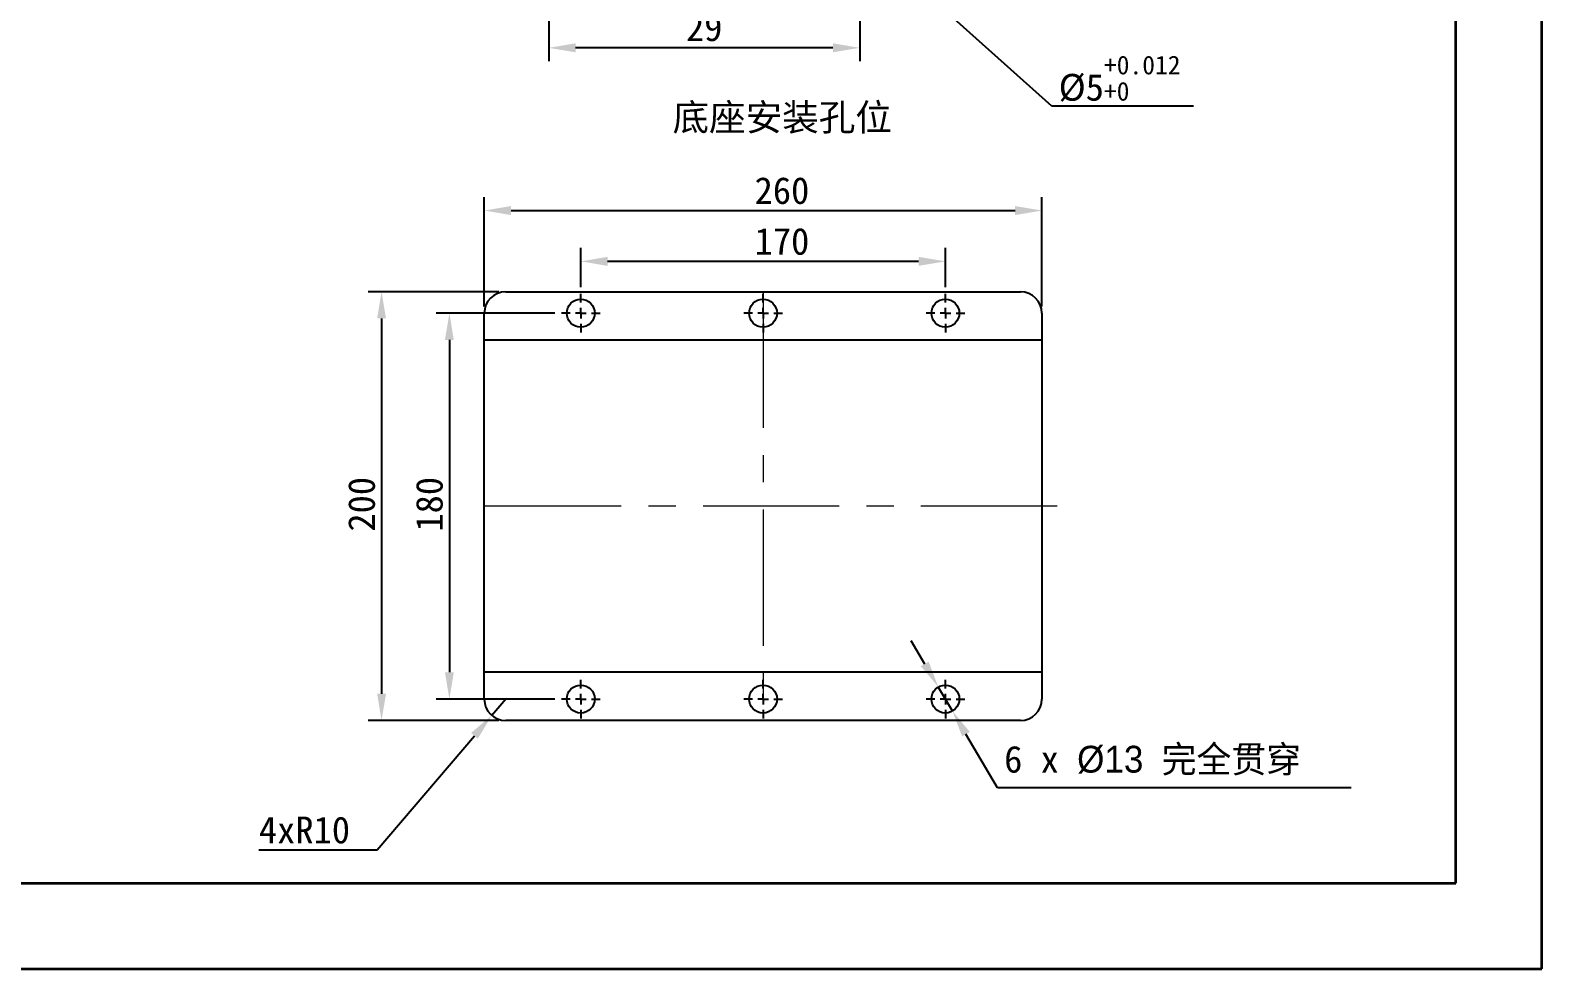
# Model space of a CAD drawing. Header units: millimetres. Extents: x 415 to 2018, y 500 to 823.
# Drawn here: x 659.1 to 800, y 499.9 to 587.5 of the extents above; entities that cross this region are included whole.
import ezdxf

# ---------------------------------------------------------------- set-up
doc = ezdxf.new("R2010")
doc.units = ezdxf.units.MM
doc.header["$PDSIZE"] = -1
doc.linetypes.add('CENTERX2', pattern=[20.32, 12.7, -2.54, 2.54, -2.54])
doc.layers.get('Defpoints').update_dxf_attribs({"lineweight": 18})
doc.layers.add('中心线层', color=1, linetype='CENTERX2')
doc.layers.add('图纸格式', color=5, linetype='Continuous')
doc.layers.add('粗实线层', color=7, linetype='Continuous', lineweight=35)
doc.styles.add('样式 1', font='')
doc.styles.get('样式 1').set_extended_font_data('微软雅黑')
doc.dimstyles.new('ISO-25', dxfattribs={"dimtxt": 2.5, "dimasz": 2.5, "dimexe": 1.25, "dimexo": 0.625, "dimtad": 1, "dimtoh": 1, "dimlfac": 10, "dimtxsty": 'Standard', "dimcen": 2.5, "dimadec": 0, "dimazin": 0, "dimtfac": 1, "dimtmove": 0, "dimatfit": 3, "dimfxl": 1, "dimarcsym": 0})

# ---------------------------------------------------------------- blocks, each defined once
blk = doc.blocks.new('*D31')
at = {"color": 0, "lineweight": -2}
for p, q in [((701.4, 561.69), (701.4, 571.89)), ((753.4, 561.69), (753.4, 571.89)), ((703.9, 570.64), (750.9, 570.64))]:
    blk.add_line(p, q, dxfattribs=at)
at = {"color": 0}
for points in [[(703.9, 571.06), (703.9, 570.22), (701.4, 570.64)], [(750.9, 571.06), (750.9, 570.22), (753.4, 570.64)]]:
    blk.add_solid(points, dxfattribs=at)
at = {"layer": 'Defpoints', "color": 0}
for p in [(753.4, 570.64), (701.4, 561.07), (753.4, 561.07)]:
    blk.add_point(p, dxfattribs=at)
at = {"color": 0, "insert": (729.16, 573.76), "char_height": 2.5, "attachment_point": 2}
blk.add_mtext('\\A1;260', dxfattribs=at)
blk = doc.blocks.new('*D32')
at = {"color": 0, "lineweight": -2}
for p, q in [((702.77, 563.07), (690.57, 563.07)), ((691.82, 560.57), (691.82, 525.57)), ((702.77, 523.07), (690.57, 523.07))]:
    blk.add_line(p, q, dxfattribs=at)
at = {"color": 0}
for points in [[(691.41, 560.57), (692.24, 560.57), (691.82, 563.07)], [(691.41, 525.57), (692.24, 525.57), (691.82, 523.07)]]:
    blk.add_solid(points, dxfattribs=at)
at = {"layer": 'Defpoints', "color": 0}
for p in [(703.4, 563.07), (691.82, 523.07), (703.4, 523.07)]:
    blk.add_point(p, dxfattribs=at)
at = {"color": 0, "insert": (688.7, 543.24), "char_height": 2.5, "attachment_point": 2, "rotation": 90}
blk.add_mtext('\\A1;200', dxfattribs=at)
blk = doc.blocks.new('*D33')
at = {"color": 0, "lineweight": -2}
for p, q in [((707.97, 561.07), (696.9, 561.07)), ((698.15, 558.57), (698.15, 527.57)), ((707.97, 525.07), (696.9, 525.07))]:
    blk.add_line(p, q, dxfattribs=at)
at = {"color": 0}
for points in [[(697.73, 558.57), (698.56, 558.57), (698.15, 561.07)], [(697.73, 527.57), (698.56, 527.57), (698.15, 525.07)]]:
    blk.add_solid(points, dxfattribs=at)
at = {"layer": 'Defpoints', "color": 0}
for p in [(708.6, 561.07), (698.15, 525.07), (708.6, 525.07)]:
    blk.add_point(p, dxfattribs=at)
at = {"color": 0, "insert": (695.02, 543.24), "char_height": 2.5, "attachment_point": 2, "rotation": 90}
blk.add_mtext('\\A1;180', dxfattribs=at)
blk = doc.blocks.new('*D34')
at = {"color": 0, "lineweight": -2}
for p, q in [((710.4, 563.49), (710.4, 567.15)), ((744.4, 563.49), (744.4, 567.15)), ((741.9, 565.9), (712.9, 565.9))]:
    blk.add_line(p, q, dxfattribs=at)
at = {"color": 0}
for points in [[(712.9, 566.32), (712.9, 565.48), (710.4, 565.9)], [(741.9, 566.32), (741.9, 565.48), (744.4, 565.9)]]:
    blk.add_solid(points, dxfattribs=at)
at = {"layer": 'Defpoints', "color": 0}
for p in [(710.4, 565.9), (710.4, 562.87), (744.4, 562.87)]:
    blk.add_point(p, dxfattribs=at)
at = {"color": 0, "insert": (729.16, 569.02), "char_height": 2.5, "attachment_point": 2}
blk.add_mtext('\\A1;170', dxfattribs=at)
blk = doc.blocks.new('*D35')
at = {"color": 0, "lineweight": -2}
for p, q in [((703.4, 525.07), (702.1, 523.54)), ((691.42, 510.99), (700.48, 521.64)), ((680.38, 510.99), (691.42, 510.99))]:
    blk.add_line(p, q, dxfattribs=at)
at = {"color": 0}
blk.add_solid([(700.17, 521.91), (700.8, 521.37), (702.1, 523.54)], dxfattribs=at)
at = {"layer": 'Defpoints', "color": 0}
for p in [(703.4, 525.07), (702.1, 523.54)]:
    blk.add_point(p, dxfattribs=at)
at = {"color": 0, "insert": (680.38, 514.11), "char_height": 2.5, "attachment_point": 1}
blk.add_mtext('\\A1;4xR10', dxfattribs=at)
blk = doc.blocks.new('*D36')
at = {"color": 0, "lineweight": -2}
for p, q in [((742.48, 528.34), (741.21, 530.5)), ((743.74, 526.19), (745.06, 523.95)), ((749.26, 516.79), (746.32, 521.79)), ((782.24, 516.79), (749.26, 516.79))]:
    blk.add_line(p, q, dxfattribs=at)
at = {"color": 0}
for points in [[(742.84, 528.56), (742.12, 528.13), (743.74, 526.19)], [(746.68, 522), (745.96, 521.58), (745.06, 523.95)]]:
    blk.add_solid(points, dxfattribs=at)
at = {"layer": 'Defpoints', "color": 0}
for p in [(743.74, 526.19), (745.06, 523.95)]:
    blk.add_point(p, dxfattribs=at)
at = {"color": 0, "insert": (749.88, 520.71), "char_height": 2.5, "attachment_point": 1}
blk.add_mtext('\\A1;6 x {\\fGulim|b0|i0|c134|p0;%%C13} 完全贯穿', dxfattribs=at)
blk = doc.blocks.new('SW_CENTERMARKSYMBOL_10')
at = {"layer": '中心线层', "color": 0}
for p, q in [((0, 1), (0, 1.8)), ((-1, 0), (-1.8, 0)), ((0, 0), (-0.5, 0)), ((0, 0), (0, 0.5)), ((0, 0), (0, -0.5)), ((0, 0), (0.5, 0)), ((1, 0), (1.8, 0)), ((0, -1), (0, -1.8))]:
    blk.add_line(p, q, dxfattribs=at)
blk = doc.blocks.new('SW_CENTERMARKSYMBOL_11')
at = {"layer": '中心线层', "color": 0}
for p, q in [((0, 1), (0, 1.8)), ((-1, 0), (-1.8, 0)), ((0, 0), (-0.5, 0)), ((0, 0), (0, 0.5)), ((0, 0), (0, -0.5)), ((0, 0), (0.5, 0)), ((1, 0), (1.8, 0)), ((0, -1), (0, -1.8))]:
    blk.add_line(p, q, dxfattribs=at)
blk = doc.blocks.new('SW_CENTERMARKSYMBOL_12')
at = {"layer": '中心线层', "color": 0}
for p, q in [((0, 1), (0, 1.8)), ((-1, 0), (-1.8, 0)), ((0, 0), (-0.5, 0)), ((0, 0), (0, 0.5)), ((0, 0), (0, -0.5)), ((0, 0), (0.5, 0)), ((1, 0), (1.8, 0)), ((0, -1), (0, -1.8))]:
    blk.add_line(p, q, dxfattribs=at)
blk = doc.blocks.new('SW_CENTERMARKSYMBOL_13')
at = {"layer": '中心线层', "color": 0}
for p, q in [((0, 1), (0, 1.8)), ((-1, 0), (-1.8, 0)), ((0, 0), (-0.5, 0)), ((0, 0), (0, 0.5)), ((0, 0), (0, -0.5)), ((0, 0), (0.5, 0)), ((1, 0), (1.8, 0)), ((0, -1), (0, -1.8))]:
    blk.add_line(p, q, dxfattribs=at)
blk = doc.blocks.new('SW_CENTERMARKSYMBOL_14')
at = {"layer": '中心线层', "color": 0}
for p, q in [((0, 1), (0, 1.8)), ((-1, 0), (-1.8, 0)), ((0, 0), (-0.5, 0)), ((0, 0), (0, 0.5)), ((0, 0), (0, -0.5)), ((0, 0), (0.5, 0)), ((1, 0), (1.8, 0)), ((0, -1), (0, -1.8))]:
    blk.add_line(p, q, dxfattribs=at)
blk = doc.blocks.new('SW_CENTERMARKSYMBOL_15')
at = {"layer": '中心线层', "color": 0}
for p, q in [((0, 1), (0, 1.8)), ((-1, 0), (-1.8, 0)), ((0, 0), (-0.5, 0)), ((0, 0), (0, 0.5)), ((0, 0), (0, -0.5)), ((0, 0), (0.5, 0)), ((1, 0), (1.8, 0)), ((0, -1), (0, -1.8))]:
    blk.add_line(p, q, dxfattribs=at)
blk = doc.blocks.new('*D105')
at = {"layer": 'Defpoints', "color": 0}
for p in [(707.41, 610.47), (736.41, 593.92), (707.41, 585.82)]:
    blk.add_point(p, dxfattribs=at)
at = {"layer": '图纸格式', "color": 0, "lineweight": -2}
for p, q in [((707.41, 609.84), (707.41, 584.57)), ((736.41, 593.3), (736.41, 584.57)), ((733.91, 585.82), (709.91, 585.82))]:
    blk.add_line(p, q, dxfattribs=at)
at = {"layer": '图纸格式', "color": 0}
for points in [[(709.91, 586.24), (709.91, 585.4), (707.41, 585.82)], [(733.91, 586.24), (733.91, 585.4), (736.41, 585.82)]]:
    blk.add_solid(points, dxfattribs=at)
at = {"layer": '图纸格式', "color": 0, "insert": (721.91, 588.95), "char_height": 2.5, "attachment_point": 2}
blk.add_mtext('29', dxfattribs=at)
blk = doc.blocks.new('*D107')
at = {"layer": 'Defpoints', "color": 0}
for p in [(734.54, 598.09), (738.27, 594.76)]:
    blk.add_point(p, dxfattribs=at)
at = {"layer": '图纸格式', "color": 0, "lineweight": -2}
for p, q in [((732.68, 599.76), (730.82, 601.42)), ((734.54, 598.09), (738.27, 594.76)), ((754.34, 580.38), (740.13, 593.09)), ((767.55, 580.38), (754.34, 580.38))]:
    blk.add_line(p, q, dxfattribs=at)
at = {"layer": '图纸格式', "color": 0}
for points in [[(732.96, 600.07), (732.4, 599.45), (734.54, 598.09)], [(740.41, 593.4), (739.85, 592.78), (738.27, 594.76)]]:
    blk.add_solid(points, dxfattribs=at)
at = {"layer": '图纸格式', "color": 0, "insert": (754.96, 585.09), "char_height": 2.5, "attachment_point": 1}
blk.add_mtext('%%C5{\\H0.7x;\\S+0.012^ +0;}', dxfattribs=at)

msp = doc.modelspace()

# ---------------------------------------------------------------- linework, layer by layer
at = {"color": 161, "linetype": 'Continuous', "lineweight": 25, "true_color": 0x67adff}
for p, q in [((703.3999, 563.0675), (751.3999, 563.0675)), ((701.3999, 558.5675), (701.3999, 561.0675)), ((753.3999, 561.0675), (753.3999, 558.5675)), ((701.3999, 558.5675), (753.3999, 558.5675)), ((701.3999, 555.5675), (701.3999, 558.5675)), ((753.3999, 558.5675), (753.3999, 555.5675)), ((701.3999, 530.5675), (701.3999, 555.5675)), ((753.3999, 555.5675), (753.3999, 530.5675)), ((701.3999, 527.5675), (701.3999, 530.5675)), ((753.3999, 530.5675), (753.3999, 527.5675)), ((701.3999, 525.0675), (701.3999, 527.5675)), ((753.3999, 527.5675), (701.3999, 527.5675)), ((753.3999, 527.5675), (753.3999, 525.0675)), ((751.3999, 523.0675), (703.3999, 523.0675))]:
    msp.add_line(p, q, dxfattribs=at)
for centre in [(710.3999, 561.0675), (727.3999, 561.0675), (744.3999, 561.0675), (710.3999, 525.0675), (727.3999, 525.0675), (744.3999, 525.0675)]:
    msp.add_circle(centre, 1.3, dxfattribs=at)
for centre, start, end in [((703.3999, 561.0675), 90, 180), ((751.3999, 561.0675), 0, 90), ((703.3999, 525.0675), 180, 270), ((751.3999, 525.0675), 270, 0)]:
    msp.add_arc(centre, 2, start, end, dxfattribs=at)
at = {"layer": '中心线层', "color": 0, "linetype": 'CENTERX2', "lineweight": 18}
for p, q in [((727.3999, 563.0675), (727.3999, 523.0675)), ((754.8195, 543.0675), (699.833, 543.0675))]:
    msp.add_line(p, q, dxfattribs=at)
at = {"layer": '粗实线层'}
for p, q in [((800.0124, 499.9087), (800.0124, 759.6889)), ((792.0124, 507.9087), (792.0124, 751.6889)), ((423.2222, 507.9087), (792.0124, 507.9087)), ((415.2222, 499.9087), (800.0124, 499.9087))]:
    msp.add_line(p, q, dxfattribs=at)

# ---------------------------------------------------------------- block references
at = {"layer": '中心线层', "color": 0}
for name, p in [('SW_CENTERMARKSYMBOL_12', (710.3999, 561.0675)), ('SW_CENTERMARKSYMBOL_11', (727.3999, 561.0675)), ('SW_CENTERMARKSYMBOL_10', (744.3999, 561.0675)), ('SW_CENTERMARKSYMBOL_13', (710.3999, 525.0675)), ('SW_CENTERMARKSYMBOL_14', (727.3999, 525.0675)), ('SW_CENTERMARKSYMBOL_15', (744.3999, 525.0675))]:
    msp.add_blockref(name, p, dxfattribs=at)

# ---------------------------------------------------------------- texts
at = {"insert": (718.9541, 580.5898), "char_height": 2.5, "width": 55.606101, "attachment_point": 1, "style": '样式 1'}
msp.add_mtext('底座安装孔位', dxfattribs=at)

# ---------------------------------------------------------------- dimensions: what is measured, and where the dimension line sits
for base, p1, p2, text, picture, middle in [((753.3999, 570.6393), (701.3999, 561.0675), (753.3999, 561.0675), '260', '*D31', (729.1612, 570.6393)), ((710.3999, 565.8994), (744.3999, 562.8675), (710.3999, 562.8675), '170', '*D34', (729.1612, 565.8994))]:
    dim = msp.add_linear_dim(base=base, p1=p1, p2=p2, text=text, dimstyle='ISO-25', override={"dimsah": 1, "dimtolj": 1})
    dim.commit()
    dim.dimension.update_dxf_attribs({"geometry": picture, "text_midpoint": middle, "dimtype": 160})
for base, p1, p2, text, picture, middle in [((691.8244, 523.0675), (703.3999, 563.0675), (703.3999, 523.0675), '200', '*D32', (691.8244, 543.2417)), ((698.1471, 525.0675), (708.5999, 561.0675), (708.5999, 525.0675), '180', '*D33', (698.1471, 543.2417))]:
    dim = msp.add_linear_dim(base=base, p1=p1, p2=p2, angle=90, text=text, dimstyle='ISO-25', override={"dimsah": 1, "dimtolj": 1})
    dim.commit()
    dim.dimension.update_dxf_attribs({"geometry": picture, "text_midpoint": middle, "dimtype": 160})
dim = msp.add_diameter_dim_2p(p1=(743.7418, 526.1886), p2=(745.0581, 523.9464), text='6 x {\\fGulim|b0|i0|c134|p0;%%C13} 完全贯穿', dimstyle='ISO-25', override={"dimsah": 1, "dimtolj": 1})
dim.commit()
dim.dimension.update_dxf_attribs({"geometry": '*D36', "text_midpoint": (766.0619, 519.0651)})
dim = msp.add_radius_dim(center=(703.3999, 525.0675), mpoint=(702.1041, 523.544), text='4xR10', dimstyle='ISO-25', override={"dimsah": 1, "dimtolj": 1})
dim.commit()
dim.dimension.update_dxf_attribs({"geometry": '*D35', "text_midpoint": (685.5892, 510.9859), "dimtype": 164})
at = {"layer": '图纸格式', "color": 0}
dim = msp.add_linear_dim(base=(707.4056, 585.8201), p1=(736.4056, 593.9222), p2=(707.4056, 610.4677), text='29', dimstyle='ISO-25', dxfattribs=at)
dim.commit()
dim.dimension.update_dxf_attribs({"geometry": '*D105', "text_midpoint": (721.9056, 585.8201), "dimtype": 160})
dim = msp.add_diameter_dim_2p(p1=(734.5424, 598.089), p2=(738.2688, 594.7553), text='%%C5{\\H0.7x;\\S+0.012^ +0;}', dimstyle='ISO-25', dxfattribs=at)
dim.commit()
dim.dimension.update_dxf_attribs({"geometry": '*D107', "text_midpoint": (761.2548, 580.3792), "dimtype": 163})

doc.saveas('drawing.dxf')
